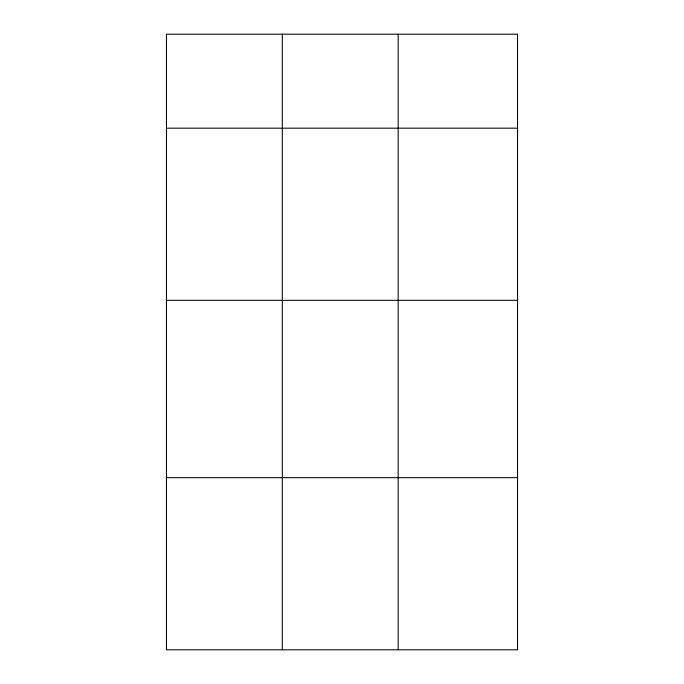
<?xml version="1.0" encoding="UTF-8"?>
<svg xmlns="http://www.w3.org/2000/svg" width="684" height="684" viewBox="0 0 684 684"><rect width="100%" height="100%" fill="white"/><g stroke="black" fill="none" stroke-linecap="round" stroke-linejoin="round"><path stroke-width="1.03" d="M166.46 128.182L517.54 128.182M166.46 300.319L517.54 300.319M166.46 477.663L517.54 477.663M398.173 34.2L398.173 649.8M282.321 34.2L282.321 649.8M517.54 34.2L166.46 34.2L166.46 649.8L517.54 649.8L517.54 34.2"/></g></svg>
